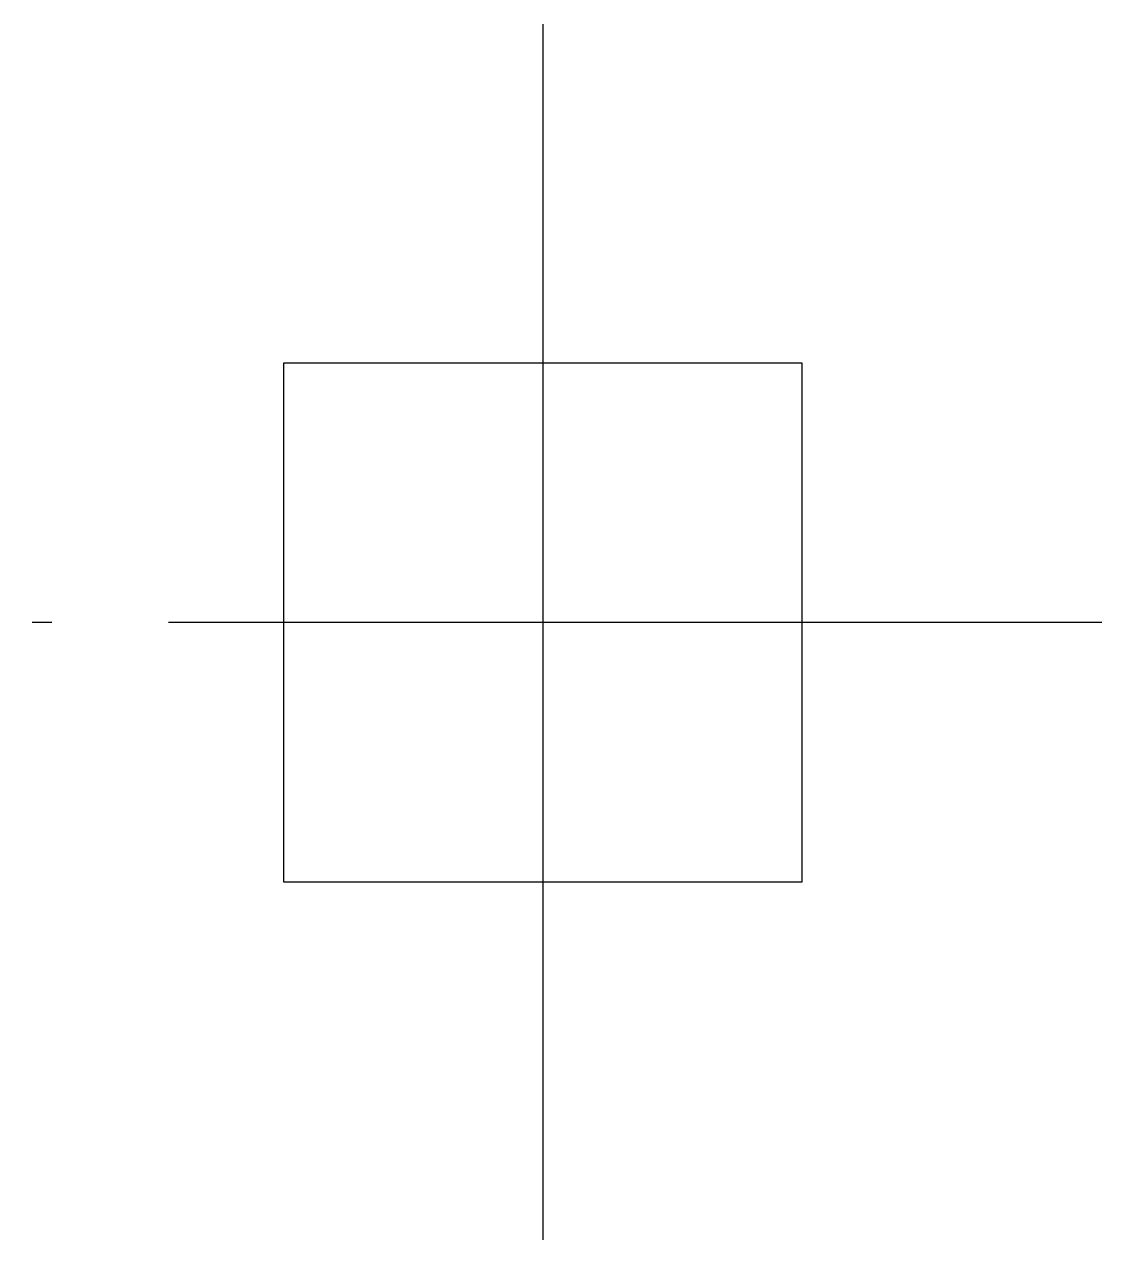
# Model space of a CAD drawing. Extents: x -305.41 to -297.1, y -78.26 to -68.88.
import ezdxf

# ---------------------------------------------------------------- set-up
doc = ezdxf.new("R2010")
doc.units = 0
doc.header["$MEASUREMENT"] = 0
doc.linetypes.add('ACAD_ISO04W100', pattern=[30.5, 24, -3, 0.5, -3])
doc.layers.get('0').update_dxf_attribs({"linetype": 'CONTINUOUS'})

msp = doc.modelspace()

# ---------------------------------------------------------------- linework, layer by layer
at = {"linetype": 'ACAD_ISO04W100'}
msp.add_line((-301.4081, -68.8829), (-301.4081, -78.2597), dxfattribs=at)
at = {"linetype": 'ACAD_ISO04W100', "ltscale": 0.3}
msp.add_line((-297.0967, -73.4983), (-305.4081, -73.4983), dxfattribs=at)
msp.add_lwpolyline([(-303.4081, -75.4983), (-299.4081, -75.4983), (-299.4081, -71.4983), (-303.4081, -71.4983)], close=True)

doc.saveas('drawing.dxf')
